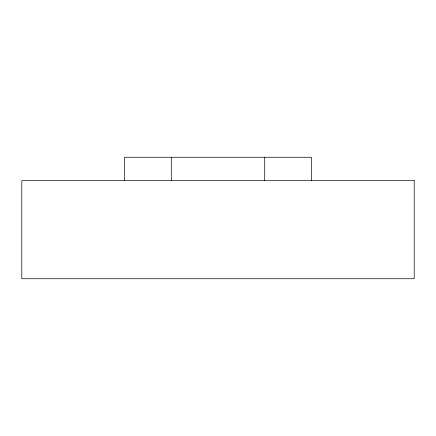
<?xml version="1.0" encoding="UTF-8"?>
<svg xmlns="http://www.w3.org/2000/svg" width="436" height="436" viewBox="0 0 436 436"><rect width="100%" height="100%" fill="white"/><g stroke="black" fill="none" stroke-linecap="round" stroke-linejoin="round"><path stroke-width="0.65" d="M311.429 180.629L311.429 157.271L124.571 157.271L124.571 180.629M264.712 157.271L264.712 180.629M171.288 157.271L171.288 180.629M414.2 180.629L21.8 180.629L21.8 278.729L414.2 278.729L414.2 180.629"/></g></svg>
